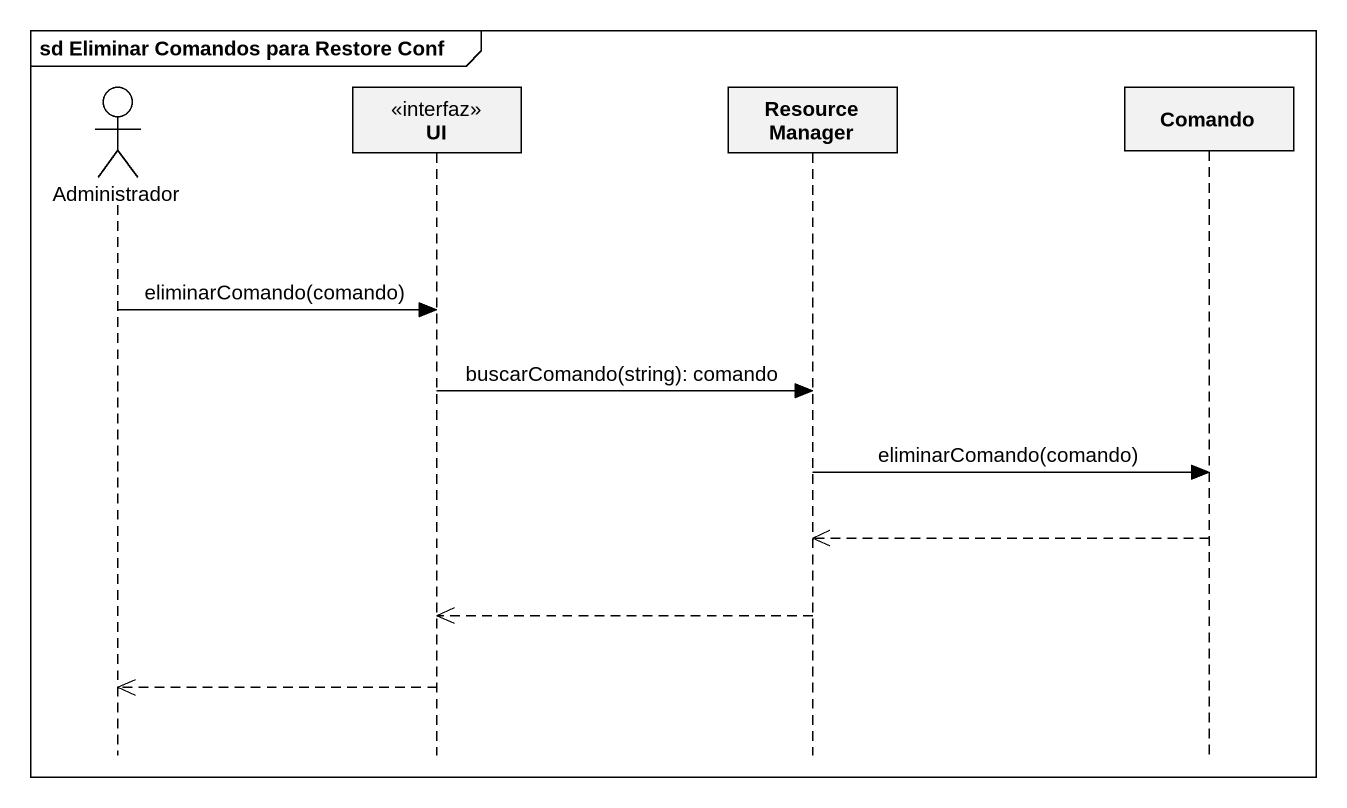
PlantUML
@startuml
mainframe sd Eliminar Comandos para Restore Conf
hide footbox
actor Administrador
participant UI <<interfaz>>
participant "Resource Manager" as Resource_Manager
participant Comando

Administrador -> UI : eliminarComando(comando)
UI -> Resource_Manager : buscarComando(string): comando
Resource_Manager -> Comando : eliminarComando(comando)
Comando -->> Resource_Manager
Resource_Manager -->> UI
UI -->> Administrador
@enduml
